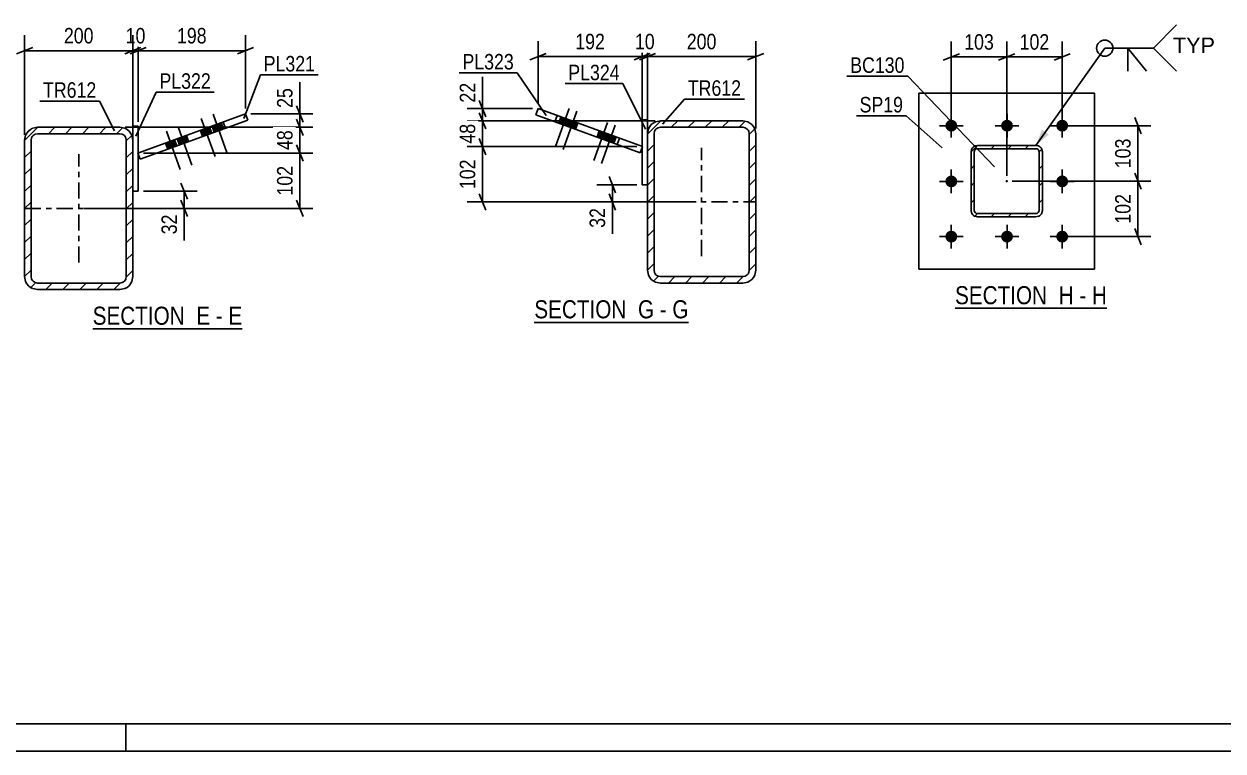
# Model space of a CAD drawing. Header units: millimetres. Extents: x -46 to 795, y -443 to 151.
# Drawn here: x 145.8 to 367.5, y -442.7 to -308.4 of the extents above; entities that cross this region are included whole.
import ezdxf

# ---------------------------------------------------------------- set-up
doc = ezdxf.new("R2010")
doc.units = ezdxf.units.MM
doc.linetypes.add('DXK_LINE_DOT2', pattern=[3.9198, 1.9599, -1.9599])
doc.linetypes.add('DXK_LINE_DOT3', pattern=[5.9187, 2.979, -0.9799, 0.9799, -0.9799])
doc.styles.add('Arial', font='ARIAL.TTF', dxfattribs={"height": 0.2})
doc.styles.add('Arial Narrow', font='ARIALN.TTF', dxfattribs={"height": 0.2})

# ---------------------------------------------------------------- blocks, each defined once
blk = doc.blocks.new('Unknown-761550593-1135')
at = {"color": 5, "linetype": 'Continuous'}
for p, q in [((-41.31, -437.72), (789.69, -437.72)), ((164.69, -442.72), (164.69, -437.72)), ((-46.31, -442.72), (794.69, -442.72))]:
    blk.add_line(p, q, dxfattribs=at)
blk = doc.blocks.new('Unknown-761550593-16 - 13571')
at = {"color": 6, "linetype": 'Continuous'}
blk.add_line((318, -360.9), (346.07, -360.9), dxfattribs=at)
at = {"color": 0, "linetype": 'Continuous'}
blk.add_wipeout([(336.11, -360.15), (336.11, -356.65), (318, -356.65), (318, -360.15)], dxfattribs=at)
at = {"color": 7, "linetype": 'Continuous', "style": 'Arial Narrow'}
blk.add_text('SECTION ', height=3.34, dxfattribs=at).set_placement((318, -360.15))
at = {"color": 0, "linetype": 'Continuous'}
blk.add_wipeout([(339.93, -360.15), (339.93, -356.65), (337.16, -356.65), (337.16, -360.15)], dxfattribs=at)
at = {"color": 7, "linetype": 'Continuous', "style": 'Arial Narrow'}
blk.add_text('H', height=3.34, dxfattribs=at).set_placement((337.16, -360.15))
at = {"color": 0, "linetype": 'Continuous'}
blk.add_wipeout([(342.25, -360.15), (342.25, -356.65), (340.98, -356.65), (340.98, -360.15)], dxfattribs=at)
at = {"color": 7, "linetype": 'Continuous', "style": 'Arial Narrow'}
blk.add_text('-', height=3.34, dxfattribs=at).set_placement((340.98, -360.15))
at = {"color": 0, "linetype": 'Continuous'}
blk.add_wipeout([(346.07, -360.15), (346.07, -356.65), (343.3, -356.65), (343.3, -360.15)], dxfattribs=at)
at = {"color": 7, "linetype": 'Continuous', "style": 'Arial Narrow'}
blk.add_text('H', height=3.34, dxfattribs=at).set_placement((343.3, -360.15))
blk = doc.blocks.new('Unknown-761550593-19 - 15886')
at = {"color": 6, "linetype": 'Continuous'}
blk.add_line((158.55, -364.69), (186.2, -364.69), dxfattribs=at)
at = {"color": 0, "linetype": 'Continuous'}
blk.add_wipeout([(176.66, -363.94), (176.66, -360.44), (158.55, -360.44), (158.55, -363.94)], dxfattribs=at)
at = {"color": 7, "linetype": 'Continuous', "style": 'Arial Narrow'}
blk.add_text('SECTION ', height=3.34, dxfattribs=at).set_placement((158.55, -363.94))
at = {"color": 0, "linetype": 'Continuous'}
blk.add_wipeout([(180.27, -363.94), (180.27, -360.44), (177.71, -360.44), (177.71, -363.94)], dxfattribs=at)
at = {"color": 7, "linetype": 'Continuous', "style": 'Arial Narrow'}
blk.add_text('E', height=3.34, dxfattribs=at).set_placement((177.71, -363.94))
at = {"color": 0, "linetype": 'Continuous'}
blk.add_wipeout([(182.59, -363.94), (182.59, -360.44), (181.32, -360.44), (181.32, -363.94)], dxfattribs=at)
at = {"color": 7, "linetype": 'Continuous', "style": 'Arial Narrow'}
blk.add_text('-', height=3.34, dxfattribs=at).set_placement((181.32, -363.94))
at = {"color": 0, "linetype": 'Continuous'}
blk.add_wipeout([(186.2, -363.94), (186.2, -360.44), (183.64, -360.44), (183.64, -363.94)], dxfattribs=at)
at = {"color": 7, "linetype": 'Continuous', "style": 'Arial Narrow'}
blk.add_text('E', height=3.34, dxfattribs=at).set_placement((183.64, -363.94))
blk = doc.blocks.new('Unknown-761550593-20 - 16123')
at = {"color": 6, "linetype": 'Continuous'}
blk.add_line((240.21, -363.5), (268.71, -363.5), dxfattribs=at)
at = {"color": 0, "linetype": 'Continuous'}
blk.add_wipeout([(258.32, -362.75), (258.32, -359.25), (240.21, -359.25), (240.21, -362.75)], dxfattribs=at)
at = {"color": 7, "linetype": 'Continuous', "style": 'Arial Narrow'}
blk.add_text('SECTION ', height=3.34, dxfattribs=at).set_placement((240.21, -362.75))
at = {"color": 0, "linetype": 'Continuous'}
blk.add_wipeout([(262.35, -362.75), (262.35, -359.25), (259.37, -359.25), (259.37, -362.75)], dxfattribs=at)
at = {"color": 7, "linetype": 'Continuous', "style": 'Arial Narrow'}
blk.add_text('G', height=3.34, dxfattribs=at).set_placement((259.37, -362.75))
at = {"color": 0, "linetype": 'Continuous'}
blk.add_wipeout([(264.68, -362.75), (264.68, -359.25), (263.4, -359.25), (263.4, -362.75)], dxfattribs=at)
at = {"color": 7, "linetype": 'Continuous', "style": 'Arial Narrow'}
blk.add_text('-', height=3.34, dxfattribs=at).set_placement((263.4, -362.75))
at = {"color": 0, "linetype": 'Continuous'}
blk.add_wipeout([(268.71, -362.75), (268.71, -359.25), (265.73, -359.25), (265.73, -362.75)], dxfattribs=at)
at = {"color": 7, "linetype": 'Continuous', "style": 'Arial Narrow'}
blk.add_text('G', height=3.34, dxfattribs=at).set_placement((265.73, -362.75))
blk = doc.blocks.new('Part-761550593-13604 - 13571')
at = {"linetype": 'Continuous'}
h = blk.add_hatch(dxfattribs=at)
h.set_pattern_fill('', scale=0.7, style=0, pattern_type=0)
h.set_pattern_definition([(45, (322.1571, -330.7955), (-1.57154, 1.57154), [])])
h.paths.add_polyline_path([(332.96, -330.8), (322.16, -330.8), (321.7, -330.89), (321.31, -331.15), (321.05, -331.54), (320.96, -332), (320.96, -342.8), (321.05, -343.25), (321.31, -343.64), (321.7, -343.9), (322.16, -344), (332.96, -344), (333.42, -343.9), (333.81, -343.64), (334.07, -343.25), (334.16, -342.8), (334.16, -332), (334.07, -331.54), (333.81, -331.15), (333.42, -330.89)])
h.paths.add_polyline_path([(333.51, -331.77), (333.56, -332), (333.56, -342.8), (333.51, -343.03), (333.38, -343.22), (333.19, -343.35), (332.96, -343.4), (322.16, -343.4), (321.93, -343.35), (321.73, -343.22), (321.6, -343.03), (321.56, -342.8), (321.56, -332), (321.6, -331.77), (321.73, -331.57), (321.93, -331.44), (322.16, -331.4), (332.96, -331.4), (333.19, -331.44), (333.38, -331.57)])
blk.add_hatch(color=30, dxfattribs=at).paths.add_polyline_path([(327.56, -337.5, -1), (327.56, -337.3, -1)])
at = {"color": 7, "linetype": 'DXK_LINE_DOT2'}
for p, q in [((320.96, -332), (321.05, -331.54)), ((320.96, -342.8), (320.96, -332)), ((321.6, -331.77), (321.56, -332)), ((321.56, -342.8), (321.56, -332)), ((321.73, -331.57), (321.6, -331.77)), ((321.7, -330.89), (322.16, -330.8)), ((321.93, -331.44), (321.73, -331.57)), ((322.16, -331.4), (321.93, -331.44)), ((322.16, -330.8), (332.96, -330.8)), ((332.96, -331.4), (322.16, -331.4)), ((332.96, -330.8), (333.42, -330.89)), ((333.19, -331.44), (332.96, -331.4)), ((333.38, -331.57), (333.19, -331.44)), ((333.51, -331.77), (333.38, -331.57)), ((333.56, -332), (333.51, -331.77)), ((333.56, -342.8), (333.56, -332)), ((334.07, -331.54), (334.16, -332)), ((334.16, -342.8), (334.16, -332)), ((321.05, -343.25), (320.96, -342.8)), ((321.56, -342.8), (321.6, -343.03)), ((321.6, -343.03), (321.73, -343.22)), ((321.73, -343.22), (321.93, -343.35)), ((321.93, -343.35), (322.16, -343.4)), ((322.16, -343.4), (332.96, -343.4)), ((332.96, -343.4), (333.19, -343.35)), ((333.19, -343.35), (333.38, -343.22)), ((333.38, -343.22), (333.51, -343.03)), ((333.51, -343.03), (333.56, -342.8)), ((334.16, -342.8), (334.07, -343.25)), ((322.16, -344), (321.7, -343.9)), ((322.16, -344), (332.96, -344)), ((333.42, -343.9), (332.96, -344))]:
    blk.add_line(p, q, dxfattribs=at)
at = {"color": 2, "linetype": 'Continuous'}
for p, q in [((321.05, -331.54), (320.96, -332)), ((320.96, -342.8), (320.96, -332)), ((321.56, -332), (321.6, -331.77)), ((321.56, -342.8), (321.56, -332)), ((321.6, -331.77), (321.73, -331.57)), ((322.16, -330.8), (321.7, -330.89)), ((321.73, -331.57), (321.93, -331.44)), ((321.93, -331.44), (322.16, -331.4)), ((322.16, -330.8), (332.96, -330.8)), ((322.16, -331.4), (332.96, -331.4)), ((333.42, -330.89), (332.96, -330.8)), ((332.96, -331.4), (333.19, -331.44)), ((333.19, -331.44), (333.38, -331.57)), ((333.38, -331.57), (333.51, -331.77)), ((333.51, -331.77), (333.56, -332)), ((333.56, -342.8), (333.56, -332)), ((334.16, -332), (334.07, -331.54)), ((334.16, -342.8), (334.16, -332)), ((320.96, -342.8), (321.05, -343.25)), ((321.6, -343.03), (321.56, -342.8)), ((321.73, -343.22), (321.6, -343.03)), ((321.93, -343.35), (321.73, -343.22)), ((322.16, -343.4), (321.93, -343.35)), ((322.16, -343.4), (332.96, -343.4)), ((333.19, -343.35), (332.96, -343.4)), ((333.38, -343.22), (333.19, -343.35)), ((333.51, -343.03), (333.38, -343.22)), ((333.56, -342.8), (333.51, -343.03)), ((334.07, -343.25), (334.16, -342.8)), ((321.7, -343.9), (322.16, -344)), ((322.16, -344), (332.96, -344)), ((332.96, -344), (333.42, -343.9))]:
    blk.add_line(p, q, dxfattribs=at)
at = {"color": 7, "linetype": 'DXK_LINE_DOT3'}
blk.add_line((327.56, -337.4), (327.56, -337.4), dxfattribs=at)
at = {"color": 30, "linetype": 'DXK_LINE_DOT3'}
blk.add_line((327.56, -337.4), (327.56, -337.4), dxfattribs=at)
at = {"color": 30, "linetype": 'Continuous'}
blk.add_circle((327.56, -337.4), 0.1, dxfattribs=at)
at = {"color": 7, "linetype": 'DXK_LINE_DOT2'}
for centre, start, end in [((322.16, -332), 112.5, 157.5), ((332.96, -332), 22.5, 67.5), ((322.16, -342.8), 202.5, 247.5), ((332.96, -342.8), 292.5, 337.5)]:
    blk.add_arc(centre, 1.2, start, end, dxfattribs=at)
at = {"color": 2, "linetype": 'Continuous'}
for centre, start, end in [((322.16, -332), 112.5, 157.5), ((332.96, -332), 22.5, 67.5), ((322.16, -342.8), 202.5, 247.5), ((332.96, -342.8), 292.5, 337.5)]:
    blk.add_arc(centre, 1.2, start, end, dxfattribs=at)
blk = doc.blocks.new('Part-761550593-13606 - 13571')
at = {"color": 2, "linetype": 'Continuous'}
for p, q in [((343.81, -321.15), (311.31, -321.15)), ((311.31, -321.15), (311.31, -353.65)), ((343.81, -353.65), (343.81, -321.15)), ((311.31, -353.65), (343.81, -353.65))]:
    blk.add_line(p, q, dxfattribs=at)
blk = doc.blocks.new('Bolt-761550593-13690 - 13571')
at = {"linetype": 'Continuous'}
for points in [[(318.41, -327.15, -1), (316.21, -327.15, -1)], [(328.71, -327.15, -1), (326.51, -327.15, -1)], [(338.91, -327.15, -1), (336.71, -327.15, -1)], [(318.41, -337.45, -1), (316.21, -337.45, -1)], [(338.91, -337.45, -1), (336.71, -337.45, -1)], [(318.41, -347.65, -1), (316.21, -347.65, -1)], [(328.71, -347.65, -1), (326.51, -347.65, -1)], [(338.91, -347.65, -1), (336.71, -347.65, -1)]]:
    blk.add_hatch(color=1, dxfattribs=at).paths.add_polyline_path(points)
at = {"color": 1, "linetype": 'Continuous'}
for p, q in [((317.31, -324.95), (317.31, -329.35)), ((327.61, -324.95), (327.61, -329.35)), ((337.81, -324.95), (337.81, -329.35)), ((315.11, -327.15), (319.51, -327.15)), ((325.41, -327.15), (329.81, -327.15)), ((335.61, -327.15), (340.01, -327.15)), ((317.31, -335.25), (317.31, -339.65)), ((337.81, -335.25), (337.81, -339.65)), ((315.11, -337.45), (319.51, -337.45)), ((335.61, -337.45), (340.01, -337.45)), ((317.31, -345.45), (317.31, -349.85)), ((327.61, -345.45), (327.61, -349.85)), ((337.81, -345.45), (337.81, -349.85)), ((315.11, -347.65), (319.51, -347.65)), ((325.41, -347.65), (329.81, -347.65)), ((335.61, -347.65), (340.01, -347.65))]:
    blk.add_line(p, q, dxfattribs=at)
blk = doc.blocks.new('Part-761550593-15958 - 15886')
at = {"color": 2, "linetype": 'Continuous'}
for p, q in [((165.97, -327.25), (165.97, -329.84)), ((166.97, -327.25), (165.97, -327.25)), ((166.97, -327.25), (166.97, -339.25)), ((165.97, -339.25), (166.97, -339.25))]:
    blk.add_line(p, q, dxfattribs=at)
at = {"color": 7, "linetype": 'DXK_LINE_DOT2'}
blk.add_line((165.97, -329.84), (165.97, -339.25), dxfattribs=at)
blk = doc.blocks.new('Part-761550593-15992 - 15886')
at = {"linetype": 'Continuous'}
h = blk.add_hatch(dxfattribs=at)
h.set_pattern_fill('', scale=0.7, style=0, pattern_type=0)
h.set_pattern_definition([(45, (145.974, -355.0424), (-1.57154, 1.57154), [])])
h.paths.add_polyline_path([(145.97, -329.84), (145.97, -355.04), (146.16, -355.96), (146.68, -356.74), (147.46, -357.26), (148.37, -357.44), (163.57, -357.44), (164.49, -357.26), (165.27, -356.74), (165.79, -355.96), (165.97, -355.04), (165.97, -329.84), (165.79, -328.92), (165.27, -328.15), (164.49, -327.63), (163.57, -327.44), (148.37, -327.44), (147.46, -327.63), (146.68, -328.15), (146.16, -328.92)])
h.paths.add_polyline_path([(147.53, -328.99), (147.91, -328.73), (148.37, -328.64), (163.57, -328.64), (164.03, -328.73), (164.42, -328.99), (164.68, -329.38), (164.77, -329.84), (164.77, -355.04), (164.68, -355.5), (164.42, -355.89), (164.03, -356.15), (163.57, -356.24), (148.37, -356.24), (147.91, -356.15), (147.53, -355.89), (147.27, -355.5), (147.17, -355.04), (147.17, -329.84), (147.27, -329.38)])
at = {"color": 2, "linetype": 'Continuous'}
for p, q in [((148.37, -327.44), (147.46, -327.63)), ((148.37, -327.44), (163.57, -327.44)), ((164.49, -327.63), (163.57, -327.44)), ((146.16, -328.92), (145.97, -329.84)), ((145.97, -355.04), (145.97, -329.84)), ((147.17, -329.84), (147.27, -329.38)), ((147.17, -355.04), (147.17, -329.84)), ((147.91, -328.73), (148.37, -328.64)), ((148.37, -328.64), (163.57, -328.64)), ((163.57, -328.64), (164.03, -328.73)), ((164.68, -329.38), (164.77, -329.84)), ((164.77, -355.04), (164.77, -329.84)), ((165.97, -329.84), (165.79, -328.92)), ((165.97, -355.04), (165.97, -329.84)), ((145.97, -355.04), (146.16, -355.96)), ((147.27, -355.5), (147.17, -355.04)), ((148.37, -356.24), (147.91, -356.15)), ((148.37, -356.24), (163.57, -356.24)), ((164.03, -356.15), (163.57, -356.24)), ((164.77, -355.04), (164.68, -355.5)), ((165.79, -355.96), (165.97, -355.04)), ((147.46, -357.26), (148.37, -357.44)), ((148.37, -357.44), (163.57, -357.44)), ((163.57, -357.44), (164.49, -357.26))]:
    blk.add_line(p, q, dxfattribs=at)
at = {"color": 7, "linetype": 'DXK_LINE_DOT3'}
for p, q in [((155.97, -352.44), (155.97, -332.44)), ((145.97, -342.44), (165.97, -342.44))]:
    blk.add_line(p, q, dxfattribs=at)
at = {"color": 2, "linetype": 'Continuous'}
for centre, radius, start, end in [((148.37, -329.84), 2.4, 112.5, 157.5), ((163.57, -329.84), 2.4, 22.5, 67.5), ((148.37, -329.84), 1.2, 112.5, 157.5), ((163.57, -329.84), 1.2, 22.5, 67.5), ((148.37, -355.04), 2.4, 202.5, 247.5), ((148.37, -355.04), 1.2, 202.5, 247.5), ((163.57, -355.04), 1.2, 292.5, 337.5), ((163.57, -355.04), 2.4, 292.5, 337.5)]:
    blk.add_arc(centre, radius, start, end, dxfattribs=at)
blk = doc.blocks.new('Bolt-761550593-16010 - 15886')
at = {"linetype": 'Continuous'}
for points in [[(178.88, -329.14), (180.57, -328.53), (180.16, -327.4), (178.47, -328.01)], [(181.04, -328.35), (182.74, -327.74), (182.33, -326.61), (180.63, -327.22)], [(172.42, -331.49), (174.11, -330.87), (173.7, -329.75), (172.01, -330.36)], [(174.59, -330.7), (176.28, -330.09), (175.87, -328.96), (174.18, -329.57)]]:
    blk.add_hatch(color=1, dxfattribs=at).paths.add_polyline_path(points)
at = {"color": 1, "linetype": 'Continuous'}
for p, q in [((178.63, -325.83), (181.19, -332.87)), ((180.8, -325.04), (183.36, -332.09)), ((174.34, -327.39), (176.91, -334.43)), ((178.47, -328.01), (178.88, -329.14)), ((180.16, -327.4), (180.57, -328.53)), ((180.63, -327.22), (181.04, -328.35)), ((182.33, -326.61), (182.74, -327.74)), ((172.17, -328.18), (174.74, -335.22)), ((173.7, -329.75), (174.11, -330.87)), ((174.18, -329.57), (174.59, -330.7)), ((175.87, -328.96), (176.28, -330.09)), ((172.01, -330.36), (172.42, -331.49))]:
    blk.add_line(p, q, dxfattribs=at)
blk = doc.blocks.new('Part-761550593-15994 - 15886')
at = {"color": 2, "linetype": 'Continuous'}
for p, q in [((186.8, -324.98), (166.92, -332.21)), ((187.21, -326.11), (186.8, -324.98)), ((167.33, -333.34), (187.21, -326.11)), ((183.09, -327.61), (182.68, -326.48)), ((166.92, -332.21), (167.33, -333.34))]:
    blk.add_line(p, q, dxfattribs=at)
at = {"color": 7, "linetype": 'DXK_LINE_DOT2'}
blk.add_line((173.49, -331.1), (173.08, -329.97), dxfattribs=at)
blk = doc.blocks.new('Bolt-761550593-16251 - 16123')
at = {"linetype": 'Continuous'}
for points in [[(244.73, -326.67), (246.42, -327.29), (246.83, -326.16), (245.14, -325.55)], [(246.14, -327.19), (247.83, -327.8), (248.24, -326.68), (246.55, -326.06)], [(251.81, -329.25), (253.5, -329.87), (253.91, -328.74), (252.22, -328.12)], [(253.23, -329.77), (254.92, -330.38), (255.33, -329.25), (253.64, -328.64)]]:
    blk.add_hatch(color=1, dxfattribs=at).paths.add_polyline_path(points)
at = {"color": 1, "linetype": 'Continuous'}
for p, q in [((246.67, -323.97), (244.1, -331.02)), ((245.14, -325.55), (244.73, -326.67)), ((248.08, -324.49), (245.52, -331.54)), ((246.55, -326.06), (246.14, -327.19)), ((246.83, -326.16), (246.42, -327.29)), ((248.24, -326.68), (247.83, -327.8)), ((253.75, -326.55), (251.19, -333.6)), ((255.17, -327.07), (252.6, -334.11)), ((252.22, -328.12), (251.81, -329.25)), ((253.64, -328.64), (253.23, -329.77)), ((253.91, -328.74), (253.5, -329.87)), ((255.33, -329.25), (254.92, -330.38))]:
    blk.add_line(p, q, dxfattribs=at)
blk = doc.blocks.new('Part-761550593-16235 - 16123')
at = {"color": 2, "linetype": 'Continuous'}
for p, q in [((240.9, -324), (240.49, -325.13)), ((240.49, -325.13), (259.78, -332.15)), ((240.9, -324), (260.19, -331.02)), ((244.43, -325.29), (244.02, -326.42)), ((260.19, -331.02), (259.78, -332.15))]:
    blk.add_line(p, q, dxfattribs=at)
at = {"color": 7, "linetype": 'DXK_LINE_DOT2'}
blk.add_line((255.54, -330.61), (255.95, -329.48), dxfattribs=at)
blk = doc.blocks.new('Part-761550593-16203 - 16123')
at = {"color": 2, "linetype": 'Continuous'}
for p, q in [((261.14, -326.06), (260.14, -326.06)), ((260.14, -326.06), (260.14, -338.06)), ((261.14, -326.06), (261.14, -328.65)), ((260.14, -338.06), (261.14, -338.06))]:
    blk.add_line(p, q, dxfattribs=at)
at = {"color": 7, "linetype": 'DXK_LINE_DOT2'}
blk.add_line((261.14, -328.65), (261.14, -338.06), dxfattribs=at)
blk = doc.blocks.new('Part-761550593-16229 - 16123')
at = {"linetype": 'Continuous'}
h = blk.add_hatch(dxfattribs=at)
h.set_pattern_fill('', scale=0.7, style=0, pattern_type=0)
h.set_pattern_definition([(45, (280.956, -327.7329), (-1.57154, 1.57154), [])])
h.paths.add_polyline_path([(281.14, -328.65), (280.96, -327.73), (280.44, -326.95), (279.66, -326.43), (278.74, -326.25), (263.54, -326.25), (262.62, -326.43), (261.84, -326.95), (261.32, -327.73), (261.14, -328.65), (261.14, -353.85), (261.32, -354.77), (261.84, -355.55), (262.62, -356.07), (263.54, -356.25), (278.74, -356.25), (279.66, -356.07), (280.44, -355.55), (280.96, -354.77), (281.14, -353.85)])
h.paths.add_polyline_path([(279.85, -354.31), (279.59, -354.7), (279.2, -354.96), (278.74, -355.05), (263.54, -355.05), (263.08, -354.96), (262.69, -354.7), (262.43, -354.31), (262.34, -353.85), (262.34, -328.65), (262.43, -328.19), (262.69, -327.8), (263.08, -327.54), (263.54, -327.45), (278.74, -327.45), (279.2, -327.54), (279.59, -327.8), (279.85, -328.19), (279.94, -328.65), (279.94, -353.85)])
at = {"color": 2, "linetype": 'Continuous'}
for p, q in [((261.32, -327.73), (261.14, -328.65)), ((263.54, -326.25), (262.62, -326.43)), ((263.08, -327.54), (263.54, -327.45)), ((263.54, -326.25), (278.74, -326.25)), ((263.54, -327.45), (278.74, -327.45)), ((279.66, -326.43), (278.74, -326.25)), ((278.74, -327.45), (279.2, -327.54)), ((281.14, -328.65), (280.96, -327.73)), ((261.14, -353.85), (261.14, -328.65)), ((262.34, -328.65), (262.43, -328.19)), ((262.34, -353.85), (262.34, -328.65)), ((279.85, -328.19), (279.94, -328.65)), ((279.94, -353.85), (279.94, -328.65)), ((281.14, -353.85), (281.14, -328.65)), ((261.14, -353.85), (261.32, -354.77)), ((262.43, -354.31), (262.34, -353.85)), ((279.94, -353.85), (279.85, -354.31)), ((280.96, -354.77), (281.14, -353.85)), ((262.62, -356.07), (263.54, -356.25)), ((263.54, -355.05), (263.08, -354.96)), ((263.54, -355.05), (278.74, -355.05)), ((263.54, -356.25), (278.74, -356.25)), ((279.2, -354.96), (278.74, -355.05)), ((278.74, -356.25), (279.66, -356.07))]:
    blk.add_line(p, q, dxfattribs=at)
at = {"color": 7, "linetype": 'DXK_LINE_DOT3'}
for p, q in [((271.14, -351.25), (271.14, -331.25)), ((261.14, -341.25), (281.14, -341.25))]:
    blk.add_line(p, q, dxfattribs=at)
at = {"color": 2, "linetype": 'Continuous'}
for centre, radius, start, end in [((263.54, -328.65), 2.4, 112.5, 157.5), ((263.54, -328.65), 1.2, 112.5, 157.5), ((278.74, -328.65), 1.2, 22.5, 67.5), ((278.74, -328.65), 2.4, 22.5, 67.5), ((263.54, -353.85), 1.2, 202.5, 247.5), ((278.74, -353.85), 1.2, 292.5, 337.5), ((263.54, -353.85), 2.4, 202.5, 247.5), ((278.74, -353.85), 2.4, 292.5, 337.5)]:
    blk.add_arc(centre, radius, start, end, dxfattribs=at)
blk = doc.blocks.new('StraightDimension-761550593-14103 - 13571')
at = {"color": 7, "linetype": 'Continuous'}
for p, q in [((327.56, -336.4), (327.56, -311.6)), ((337.81, -326.15), (337.81, -311.6)), ((326.06, -315.05), (329.06, -313.85)), ((327.56, -314.45), (337.81, -314.45)), ((339.31, -313.85), (336.31, -315.05))]:
    blk.add_line(p, q, dxfattribs=at)
at = {"color": 0}
blk.add_wipeout([(336.02, -313.7), (336.02, -309.5), (329.34, -309.5), (329.34, -313.7)], dxfattribs=at)
at = {"color": 3, "style": 'Arial Narrow'}
blk.add_text('102', height=2.863, dxfattribs=at).set_placement((329.94, -313.1))
blk = doc.blocks.new('StraightDimension-761550593-14104 - 13571')
at = {"color": 7, "linetype": 'Continuous'}
for p, q in [((317.31, -326.15), (317.31, -311.6)), ((327.56, -336.4), (327.56, -311.6)), ((315.81, -315.05), (318.81, -313.85)), ((317.31, -314.45), (327.56, -314.45)), ((329.06, -313.85), (326.06, -315.05))]:
    blk.add_line(p, q, dxfattribs=at)
at = {"color": 0}
blk.add_wipeout([(325.77, -313.7), (325.77, -309.5), (319.09, -309.5), (319.09, -313.7)], dxfattribs=at)
at = {"color": 3, "style": 'Arial Narrow'}
blk.add_text('103', height=2.863, dxfattribs=at).set_placement((319.69, -313.1))
blk = doc.blocks.new('StraightDimension-761550593-14142 - 13571')
at = {"color": 7, "linetype": 'Continuous'}
for p, q in [((351.21, -325.65), (352.41, -328.65)), ((338.81, -327.15), (354.21, -327.15)), ((351.81, -337.4), (351.81, -327.15)), ((352.41, -338.9), (351.21, -335.9)), ((328.56, -337.4), (354.21, -337.4))]:
    blk.add_line(p, q, dxfattribs=at)
at = {"color": 0}
blk.add_wipeout([(351.06, -328.93), (346.86, -328.93), (346.86, -335.61), (351.06, -335.61)], dxfattribs=at)
at = {"color": 3, "style": 'Arial Narrow'}
blk.add_text('103', height=2.863, rotation=90.0002, dxfattribs=at).set_placement((350.46, -335.01))
blk = doc.blocks.new('StraightDimension-761550593-14143 - 13571')
at = {"color": 7, "linetype": 'Continuous'}
for p, q in [((351.21, -335.9), (352.41, -338.9)), ((328.56, -337.4), (354.21, -337.4)), ((351.81, -347.65), (351.81, -337.4)), ((338.81, -347.65), (354.21, -347.65)), ((352.41, -349.15), (351.21, -346.15))]:
    blk.add_line(p, q, dxfattribs=at)
at = {"color": 0}
blk.add_wipeout([(351.06, -339.18), (346.86, -339.18), (346.86, -345.86), (351.06, -345.86)], dxfattribs=at)
at = {"color": 3, "style": 'Arial Narrow'}
blk.add_text('102', height=2.863, rotation=90.0002, dxfattribs=at).set_placement((350.46, -345.26))
blk = doc.blocks.new('StraightDimension-761550593-17318 - 15886')
at = {"color": 7, "linetype": 'Continuous'}
for p, q in [((166.97, -326.44), (166.97, -310.45)), ((186.8, -323.98), (186.8, -310.45)), ((168.47, -312.7), (165.47, -313.9)), ((166.97, -313.3), (186.8, -313.3)), ((185.3, -313.9), (188.3, -312.7))]:
    blk.add_line(p, q, dxfattribs=at)
at = {"color": 0}
blk.add_wipeout([(180.23, -312.55), (180.23, -308.35), (173.54, -308.35), (173.54, -312.55)], dxfattribs=at)
at = {"color": 3, "style": 'Arial Narrow'}
blk.add_text('198', height=2.863, dxfattribs=at).set_placement((174.14, -311.95))
blk = doc.blocks.new('StraightDimension-761550593-17319 - 15886')
at = {"color": 7, "linetype": 'Continuous'}
for p, q in [((165.97, -328.84), (165.97, -310.45)), ((166.97, -326.44), (166.97, -310.45)), ((164.47, -313.9), (167.47, -312.7)), ((168.47, -312.7), (165.47, -313.9)), ((165.97, -313.3), (166.97, -313.3))]:
    blk.add_line(p, q, dxfattribs=at)
at = {"color": 0}
blk.add_wipeout([(168.9, -312.55), (168.9, -308.35), (164.05, -308.35), (164.05, -312.55)], dxfattribs=at)
at = {"color": 3, "style": 'Arial Narrow'}
blk.add_text('10', height=2.863, dxfattribs=at).set_placement((164.65, -311.95))
blk = doc.blocks.new('StraightDimension-761550593-17320 - 15886')
at = {"color": 7, "linetype": 'Continuous'}
for p, q in [((145.97, -328.84), (145.97, -310.45)), ((165.97, -328.84), (165.97, -310.45)), ((147.47, -312.7), (144.47, -313.9)), ((145.97, -313.3), (165.97, -313.3)), ((164.47, -313.9), (167.47, -312.7))]:
    blk.add_line(p, q, dxfattribs=at)
at = {"color": 0}
blk.add_wipeout([(159.32, -312.55), (159.32, -308.35), (152.63, -308.35), (152.63, -312.55)], dxfattribs=at)
at = {"color": 3, "style": 'Arial Narrow'}
blk.add_text('200', height=2.863, dxfattribs=at).set_placement((153.23, -311.95))
blk = doc.blocks.new('StraightDimension-761550593-17359 - 15886')
at = {"color": 7, "linetype": 'Continuous'}
for p, q in [((174.88, -337.75), (176.08, -340.75)), ((167.97, -339.25), (177.88, -339.25)), ((176.08, -343.94), (174.88, -340.94)), ((175.48, -342.44), (175.48, -339.25)), ((156.97, -342.44), (177.88, -342.44))]:
    blk.add_line(p, q, dxfattribs=at)
at = {"color": 0}
blk.add_wipeout([(174.73, -342.97), (170.53, -342.97), (170.53, -347.82), (174.73, -347.82)], dxfattribs=at)
at = {"color": 7, "linetype": 'Continuous'}
blk.add_line((175.48, -342.44), (175.48, -348.35), dxfattribs=at)
blk.add_line((175.48, -342.44), (175.48, -348.35), dxfattribs=at)
at = {"color": 3, "style": 'Arial Narrow'}
blk.add_text('32', height=2.863, rotation=90.0002, dxfattribs=at).set_placement((174.13, -347.22))
blk = doc.blocks.new('StraightDimension-761550593-17385 - 15886')
at = {"color": 7, "linetype": 'Continuous'}
for p, q in [((196.25, -323.48), (197.45, -326.48)), ((187.8, -324.98), (199.25, -324.98)), ((196.85, -327.44), (196.85, -324.98)), ((164.57, -327.44), (199.25, -327.44)), ((197.45, -328.94), (196.25, -325.94))]:
    blk.add_line(p, q, dxfattribs=at)
at = {"color": 0}
blk.add_wipeout([(196.1, -319.6), (191.9, -319.6), (191.9, -324.46), (196.1, -324.46)], dxfattribs=at)
at = {"color": 7, "linetype": 'Continuous'}
blk.add_line((196.85, -324.98), (196.85, -319.08), dxfattribs=at)
blk.add_line((196.85, -324.98), (196.85, -319.08), dxfattribs=at)
at = {"color": 3, "style": 'Arial Narrow'}
blk.add_text('25', height=2.863, rotation=90.0002, dxfattribs=at).set_placement((195.5, -323.86))
blk = doc.blocks.new('StraightDimension-761550593-17386 - 15886')
at = {"color": 7, "linetype": 'Continuous'}
for p, q in [((164.57, -327.44), (199.25, -327.44)), ((196.25, -325.94), (197.45, -328.94)), ((196.85, -332.2), (196.85, -327.44)), ((167.97, -332.2), (199.25, -332.2)), ((197.45, -333.7), (196.25, -330.7))]:
    blk.add_line(p, q, dxfattribs=at)
at = {"color": 0}
blk.add_wipeout([(196.1, -327.39), (191.9, -327.39), (191.9, -332.25), (196.1, -332.25)], dxfattribs=at)
at = {"color": 3, "style": 'Arial Narrow'}
blk.add_text('48', height=2.863, rotation=90.0002, dxfattribs=at).set_placement((195.5, -331.65))
blk = doc.blocks.new('StraightDimension-761550593-17387 - 15886')
at = {"color": 7, "linetype": 'Continuous'}
for p, q in [((167.97, -332.2), (199.25, -332.2)), ((196.25, -330.7), (197.45, -333.7)), ((196.85, -342.44), (196.85, -332.2)), ((197.45, -343.94), (196.25, -340.94)), ((156.97, -342.44), (199.25, -342.44))]:
    blk.add_line(p, q, dxfattribs=at)
at = {"color": 0}
blk.add_wipeout([(196.1, -333.98), (191.9, -333.98), (191.9, -340.66), (196.1, -340.66)], dxfattribs=at)
at = {"color": 3, "style": 'Arial Narrow'}
blk.add_text('102', height=2.863, rotation=90.0002, dxfattribs=at).set_placement((195.5, -340.06))
blk = doc.blocks.new('StraightDimension-761550593-17518 - 16123')
at = {"color": 7, "linetype": 'Continuous'}
for p, q in [((240.9, -323), (240.9, -311.53)), ((260.14, -330.01), (260.14, -311.53)), ((242.4, -313.78), (239.4, -314.98)), ((240.9, -314.38), (260.14, -314.38)), ((258.64, -314.98), (261.64, -313.78))]:
    blk.add_line(p, q, dxfattribs=at)
at = {"color": 0}
blk.add_wipeout([(253.86, -313.63), (253.86, -309.43), (247.18, -309.43), (247.18, -313.63)], dxfattribs=at)
at = {"color": 3, "style": 'Arial Narrow'}
blk.add_text('192', height=2.863, dxfattribs=at).set_placement((247.78, -313.03))
blk = doc.blocks.new('StraightDimension-761550593-17583 - 16123')
at = {"color": 7, "linetype": 'Continuous'}
for p, q in [((230.03, -322.5), (231.23, -325.5)), ((239.9, -324), (227.78, -324)), ((231.23, -327.75), (230.03, -324.75)), ((230.63, -326.25), (230.63, -324)), ((262.54, -326.25), (227.78, -326.25))]:
    blk.add_line(p, q, dxfattribs=at)
at = {"color": 0}
blk.add_wipeout([(229.88, -318.62), (225.68, -318.62), (225.68, -323.48), (229.88, -323.48)], dxfattribs=at)
at = {"color": 7, "linetype": 'Continuous'}
blk.add_line((230.63, -324), (230.63, -318.1), dxfattribs=at)
blk.add_line((230.63, -324), (230.63, -318.1), dxfattribs=at)
at = {"color": 3, "style": 'Arial Narrow'}
blk.add_text('22', height=2.863, rotation=90.0002, dxfattribs=at).set_placement((229.28, -322.88))
blk = doc.blocks.new('StraightDimension-761550593-17516 - 16123')
at = {"color": 7, "linetype": 'Continuous'}
for p, q in [((261.14, -327.65), (261.14, -311.53)), ((281.14, -327.65), (281.14, -311.53)), ((262.64, -313.78), (259.64, -314.98)), ((261.14, -314.38), (281.14, -314.38)), ((279.64, -314.98), (282.64, -313.78))]:
    blk.add_line(p, q, dxfattribs=at)
at = {"color": 0}
blk.add_wipeout([(274.48, -313.63), (274.48, -309.43), (267.8, -309.43), (267.8, -313.63)], dxfattribs=at)
at = {"color": 3, "style": 'Arial Narrow'}
blk.add_text('200', height=2.863, dxfattribs=at).set_placement((268.4, -313.03))
blk = doc.blocks.new('StraightDimension-761550593-17517 - 16123')
at = {"color": 7, "linetype": 'Continuous'}
for p, q in [((260.14, -330.01), (260.14, -311.53)), ((261.14, -327.65), (261.14, -311.53)), ((258.64, -314.98), (261.64, -313.78)), ((262.64, -313.78), (259.64, -314.98)), ((260.14, -314.38), (261.14, -314.38))]:
    blk.add_line(p, q, dxfattribs=at)
at = {"color": 0}
blk.add_wipeout([(263.07, -313.63), (263.07, -309.43), (258.21, -309.43), (258.21, -313.63)], dxfattribs=at)
at = {"color": 3, "style": 'Arial Narrow'}
blk.add_text('10', height=2.863, dxfattribs=at).set_placement((258.81, -313.03))
blk = doc.blocks.new('StraightDimension-761550593-17557 - 16123')
at = {"color": 7, "linetype": 'Continuous'}
for p, q in [((254.04, -336.56), (255.24, -339.56)), ((259.14, -338.06), (251.79, -338.06)), ((254.64, -341.25), (254.64, -338.06)), ((270.14, -341.25), (251.79, -341.25)), ((255.24, -342.75), (254.04, -339.75))]:
    blk.add_line(p, q, dxfattribs=at)
at = {"color": 0}
blk.add_wipeout([(253.89, -341.78), (249.69, -341.78), (249.69, -346.63), (253.89, -346.63)], dxfattribs=at)
at = {"color": 7, "linetype": 'Continuous'}
blk.add_line((254.64, -341.25), (254.64, -347.16), dxfattribs=at)
blk.add_line((254.64, -341.25), (254.64, -347.16), dxfattribs=at)
at = {"color": 3, "style": 'Arial Narrow'}
blk.add_text('32', height=2.863, rotation=90.0002, dxfattribs=at).set_placement((253.29, -346.03))
blk = doc.blocks.new('StraightDimension-761550593-17584 - 16123')
at = {"color": 7, "linetype": 'Continuous'}
for p, q in [((230.03, -324.75), (231.23, -327.75)), ((262.54, -326.25), (227.78, -326.25)), ((230.63, -331.01), (230.63, -326.25)), ((231.23, -332.51), (230.03, -329.51)), ((259.14, -331.01), (227.78, -331.01))]:
    blk.add_line(p, q, dxfattribs=at)
at = {"color": 0}
blk.add_wipeout([(229.88, -326.2), (225.68, -326.2), (225.68, -331.06), (229.88, -331.06)], dxfattribs=at)
at = {"color": 3, "style": 'Arial Narrow'}
blk.add_text('48', height=2.863, rotation=90.0002, dxfattribs=at).set_placement((229.28, -330.46))
blk = doc.blocks.new('StraightDimension-761550593-17585 - 16123')
at = {"color": 7, "linetype": 'Continuous'}
for p, q in [((230.03, -329.51), (231.23, -332.51)), ((259.14, -331.01), (227.78, -331.01)), ((230.63, -341.25), (230.63, -331.01)), ((270.14, -341.25), (227.78, -341.25)), ((231.23, -342.75), (230.03, -339.75))]:
    blk.add_line(p, q, dxfattribs=at)
at = {"color": 0}
blk.add_wipeout([(229.88, -332.79), (225.68, -332.79), (225.68, -339.47), (229.88, -339.47)], dxfattribs=at)
at = {"color": 3, "style": 'Arial Narrow'}
blk.add_text('102', height=2.863, rotation=90.0002, dxfattribs=at).set_placement((229.28, -338.87))
blk = doc.blocks.new('WeldMark-761550593-14192 - 13571')
at = {"linetype": 'Continuous'}
blk.add_hatch(color=30, dxfattribs=at).paths.add_polyline_path([(335.3, -328.78), (332.96, -330.8), (334.08, -327.91)])
at = {"color": 30, "linetype": 'Continuous'}
for p, q in [((332.96, -330.8), (345.68, -312.82)), ((345.68, -312.82), (354.68, -312.82))]:
    blk.add_line(p, q, dxfattribs=at)
at = {"color": 3, "linetype": 'Continuous'}
for q in [(353.39, -317.1), (349.96, -317.1)]:
    blk.add_line((349.96, -312.82), q, dxfattribs=at)
for start, end in [(90, 270), (270, 90)]:
    blk.add_arc((345.68, -312.82), 1.5, start, end, dxfattribs=at)
at = {"color": 0, "linetype": 'Continuous'}
blk.add_wipeout([(366.05, -313.72), (366.05, -310.72), (358.28, -310.72), (358.28, -313.72)], dxfattribs=at)
blk.add_wipeout([(366.05, -313.72), (366.05, -310.72), (358.28, -310.72), (358.28, -313.72)], dxfattribs=at)
at = {"color": 3, "linetype": 'Continuous'}
for q in [(358.96, -308.53), (358.96, -317.1)]:
    blk.add_line((354.68, -312.82), q, dxfattribs=at)
at = {"color": 3, "linetype": 'Continuous', "style": 'Arial'}
blk.add_text('TYP', height=2.865, dxfattribs=at).set_placement((358.28, -313.72))
blk = doc.blocks.new('Mark-761550593-14180 - 13571')
at = {"color": 0}
blk.add_wipeout([(308.67, -317.39), (308.67, -314.39), (298.62, -314.39), (298.62, -317.39)], dxfattribs=at)
blk.add_wipeout([(308.67, -317.39), (308.67, -314.39), (298.62, -314.39), (298.62, -317.39)], dxfattribs=at)
at = {"color": 30, "linetype": 'Continuous'}
for p in [(298.02, -317.99), (325.27, -334.74)]:
    blk.add_line(p, (309.27, -317.99), dxfattribs=at)
at = {"color": 3, "style": 'Arial Narrow'}
blk.add_text('BC130', height=2.863, dxfattribs=at).set_placement((298.62, -317.39))
blk = doc.blocks.new('Mark-761550593-14183 - 13571')
at = {"color": 0}
blk.add_wipeout([(308.39, -324.7), (308.39, -321.7), (300.35, -321.7), (300.35, -324.7)], dxfattribs=at)
blk.add_wipeout([(308.39, -324.7), (308.39, -321.7), (300.35, -321.7), (300.35, -324.7)], dxfattribs=at)
at = {"color": 30, "linetype": 'Continuous'}
for p in [(299.75, -325.3), (315.59, -331.27)]:
    blk.add_line(p, (308.99, -325.3), dxfattribs=at)
at = {"color": 3, "style": 'Arial Narrow'}
blk.add_text('SP19', height=2.863, dxfattribs=at).set_placement((300.35, -324.7))
blk = doc.blocks.new('Mark-761550593-17488 - 15886')
at = {"color": 0}
blk.add_wipeout([(159.24, -321.99), (159.24, -318.99), (149.37, -318.99), (149.37, -321.99)], dxfattribs=at)
blk.add_wipeout([(159.24, -321.99), (159.24, -318.99), (149.37, -318.99), (149.37, -321.99)], dxfattribs=at)
at = {"color": 30, "linetype": 'Continuous'}
for p in [(148.77, -322.59), (162.59, -328.07)]:
    blk.add_line(p, (159.84, -322.59), dxfattribs=at)
at = {"color": 3, "style": 'Arial Narrow'}
blk.add_text('TR612', height=2.863, dxfattribs=at).set_placement((149.37, -321.99))
blk = doc.blocks.new('Mark-761550593-17485 - 15886')
at = {"color": 0}
blk.add_wipeout([(180.41, -320.33), (180.41, -317.33), (170.9, -317.33), (170.9, -320.33)], dxfattribs=at)
blk.add_wipeout([(180.41, -320.33), (180.41, -317.33), (170.9, -317.33), (170.9, -320.33)], dxfattribs=at)
at = {"color": 30, "linetype": 'Continuous'}
for p, q in [((166.52, -329.09), (170.3, -320.93)), ((170.3, -320.93), (181.01, -320.93))]:
    blk.add_line(p, q, dxfattribs=at)
at = {"color": 3, "style": 'Arial Narrow'}
blk.add_text('PL322', height=2.863, dxfattribs=at).set_placement((170.9, -320.33))
blk = doc.blocks.new('Mark-761550593-17491 - 15886')
at = {"color": 0}
blk.add_wipeout([(199.67, -317.13), (199.67, -314.13), (190.17, -314.13), (190.17, -317.13)], dxfattribs=at)
blk.add_wipeout([(199.67, -317.13), (199.67, -314.13), (190.17, -314.13), (190.17, -317.13)], dxfattribs=at)
at = {"color": 30, "linetype": 'Continuous'}
for p, q in [((186.52, -325.82), (189.57, -317.73)), ((189.57, -317.73), (200.27, -317.73))]:
    blk.add_line(p, q, dxfattribs=at)
at = {"color": 3, "style": 'Arial Narrow'}
blk.add_text('PL321', height=2.863, dxfattribs=at).set_placement((190.17, -317.13))
blk = doc.blocks.new('Mark-761550593-17683 - 16123')
at = {"color": 0}
blk.add_wipeout([(278.45, -321.63), (278.45, -318.63), (268.59, -318.63), (268.59, -321.63)], dxfattribs=at)
blk.add_wipeout([(278.45, -321.63), (278.45, -318.63), (268.59, -318.63), (268.59, -321.63)], dxfattribs=at)
at = {"color": 30, "linetype": 'Continuous'}
for p, q in [((263.92, -326.88), (267.99, -322.23)), ((267.99, -322.23), (279.05, -322.23))]:
    blk.add_line(p, q, dxfattribs=at)
at = {"color": 3, "style": 'Arial Narrow'}
blk.add_text('TR612', height=2.863, dxfattribs=at).set_placement((268.59, -321.63))
blk = doc.blocks.new('Mark-761550593-17689 - 16123')
at = {"color": 0}
blk.add_wipeout([(256, -318.75), (256, -315.75), (246.49, -315.75), (246.49, -318.75)], dxfattribs=at)
blk.add_wipeout([(256, -318.75), (256, -315.75), (246.49, -315.75), (246.49, -318.75)], dxfattribs=at)
at = {"color": 30, "linetype": 'Continuous'}
for p in [(245.89, -319.35), (260.78, -327.77)]:
    blk.add_line(p, (256.6, -319.35), dxfattribs=at)
at = {"color": 3, "style": 'Arial Narrow'}
blk.add_text('PL324', height=2.863, dxfattribs=at).set_placement((246.49, -318.75))
blk = doc.blocks.new('Mark-761550593-17695 - 16123')
at = {"color": 0}
blk.add_wipeout([(236.43, -316.76), (236.43, -313.76), (226.92, -313.76), (226.92, -316.76)], dxfattribs=at)
blk.add_wipeout([(236.43, -316.76), (236.43, -313.76), (226.92, -313.76), (226.92, -316.76)], dxfattribs=at)
at = {"color": 30, "linetype": 'Continuous'}
for p in [(226.32, -317.36), (242.38, -325.24)]:
    blk.add_line(p, (237.03, -317.36), dxfattribs=at)
at = {"color": 3, "style": 'Arial Narrow'}
blk.add_text('PL323', height=2.863, dxfattribs=at).set_placement((226.92, -316.76))

msp = doc.modelspace()

# ---------------------------------------------------------------- block references
for name in ['Unknown-761550593-1135', 'Part-761550593-13606 - 13571', 'Part-761550593-15994 - 15886', 'Bolt-761550593-16010 - 15886', 'Part-761550593-16235 - 16123', 'Bolt-761550593-16251 - 16123', 'Bolt-761550593-13690 - 13571', 'Part-761550593-15992 - 15886', 'Part-761550593-15958 - 15886', 'Part-761550593-16203 - 16123', 'Part-761550593-16229 - 16123', 'Part-761550593-13604 - 13571']:
    msp.add_blockref(name, (0, 0))

# ---------------------------------------------------------------- next in the draw order: block references
for name in ['StraightDimension-761550593-17318 - 15886', 'StraightDimension-761550593-17518 - 16123', 'StraightDimension-761550593-14103 - 13571', 'StraightDimension-761550593-17557 - 16123', 'StraightDimension-761550593-17359 - 15886', 'Unknown-761550593-16 - 13571', 'Unknown-761550593-19 - 15886', 'Unknown-761550593-20 - 16123']:
    msp.add_blockref(name, (0, 0))

# ---------------------------------------------------------------- next in the draw order: block references
for name in ['StraightDimension-761550593-17319 - 15886', 'StraightDimension-761550593-14104 - 13571', 'StraightDimension-761550593-17583 - 16123']:
    msp.add_blockref(name, (0, 0))

# ---------------------------------------------------------------- next in the draw order: block references
for name in ['StraightDimension-761550593-17320 - 15886', 'StraightDimension-761550593-17516 - 16123', 'Mark-761550593-14180 - 13571', 'StraightDimension-761550593-14142 - 13571']:
    msp.add_blockref(name, (0, 0))

# ---------------------------------------------------------------- next in the draw order: block references
for name in ['StraightDimension-761550593-17517 - 16123', 'WeldMark-761550593-14192 - 13571', 'Mark-761550593-17488 - 15886', 'StraightDimension-761550593-17385 - 15886', 'Mark-761550593-14183 - 13571', 'StraightDimension-761550593-14143 - 13571']:
    msp.add_blockref(name, (0, 0))

# ---------------------------------------------------------------- next in the draw order: block references
for name in ['Mark-761550593-17683 - 16123', 'StraightDimension-761550593-17584 - 16123', 'StraightDimension-761550593-17386 - 15886']:
    msp.add_blockref(name, (0, 0))

# ---------------------------------------------------------------- next in the draw order: block references
for name in ['Mark-761550593-17491 - 15886', 'Mark-761550593-17695 - 16123', 'Mark-761550593-17689 - 16123', 'Mark-761550593-17485 - 15886', 'StraightDimension-761550593-17585 - 16123', 'StraightDimension-761550593-17387 - 15886']:
    msp.add_blockref(name, (0, 0))

doc.saveas('drawing.dxf')
